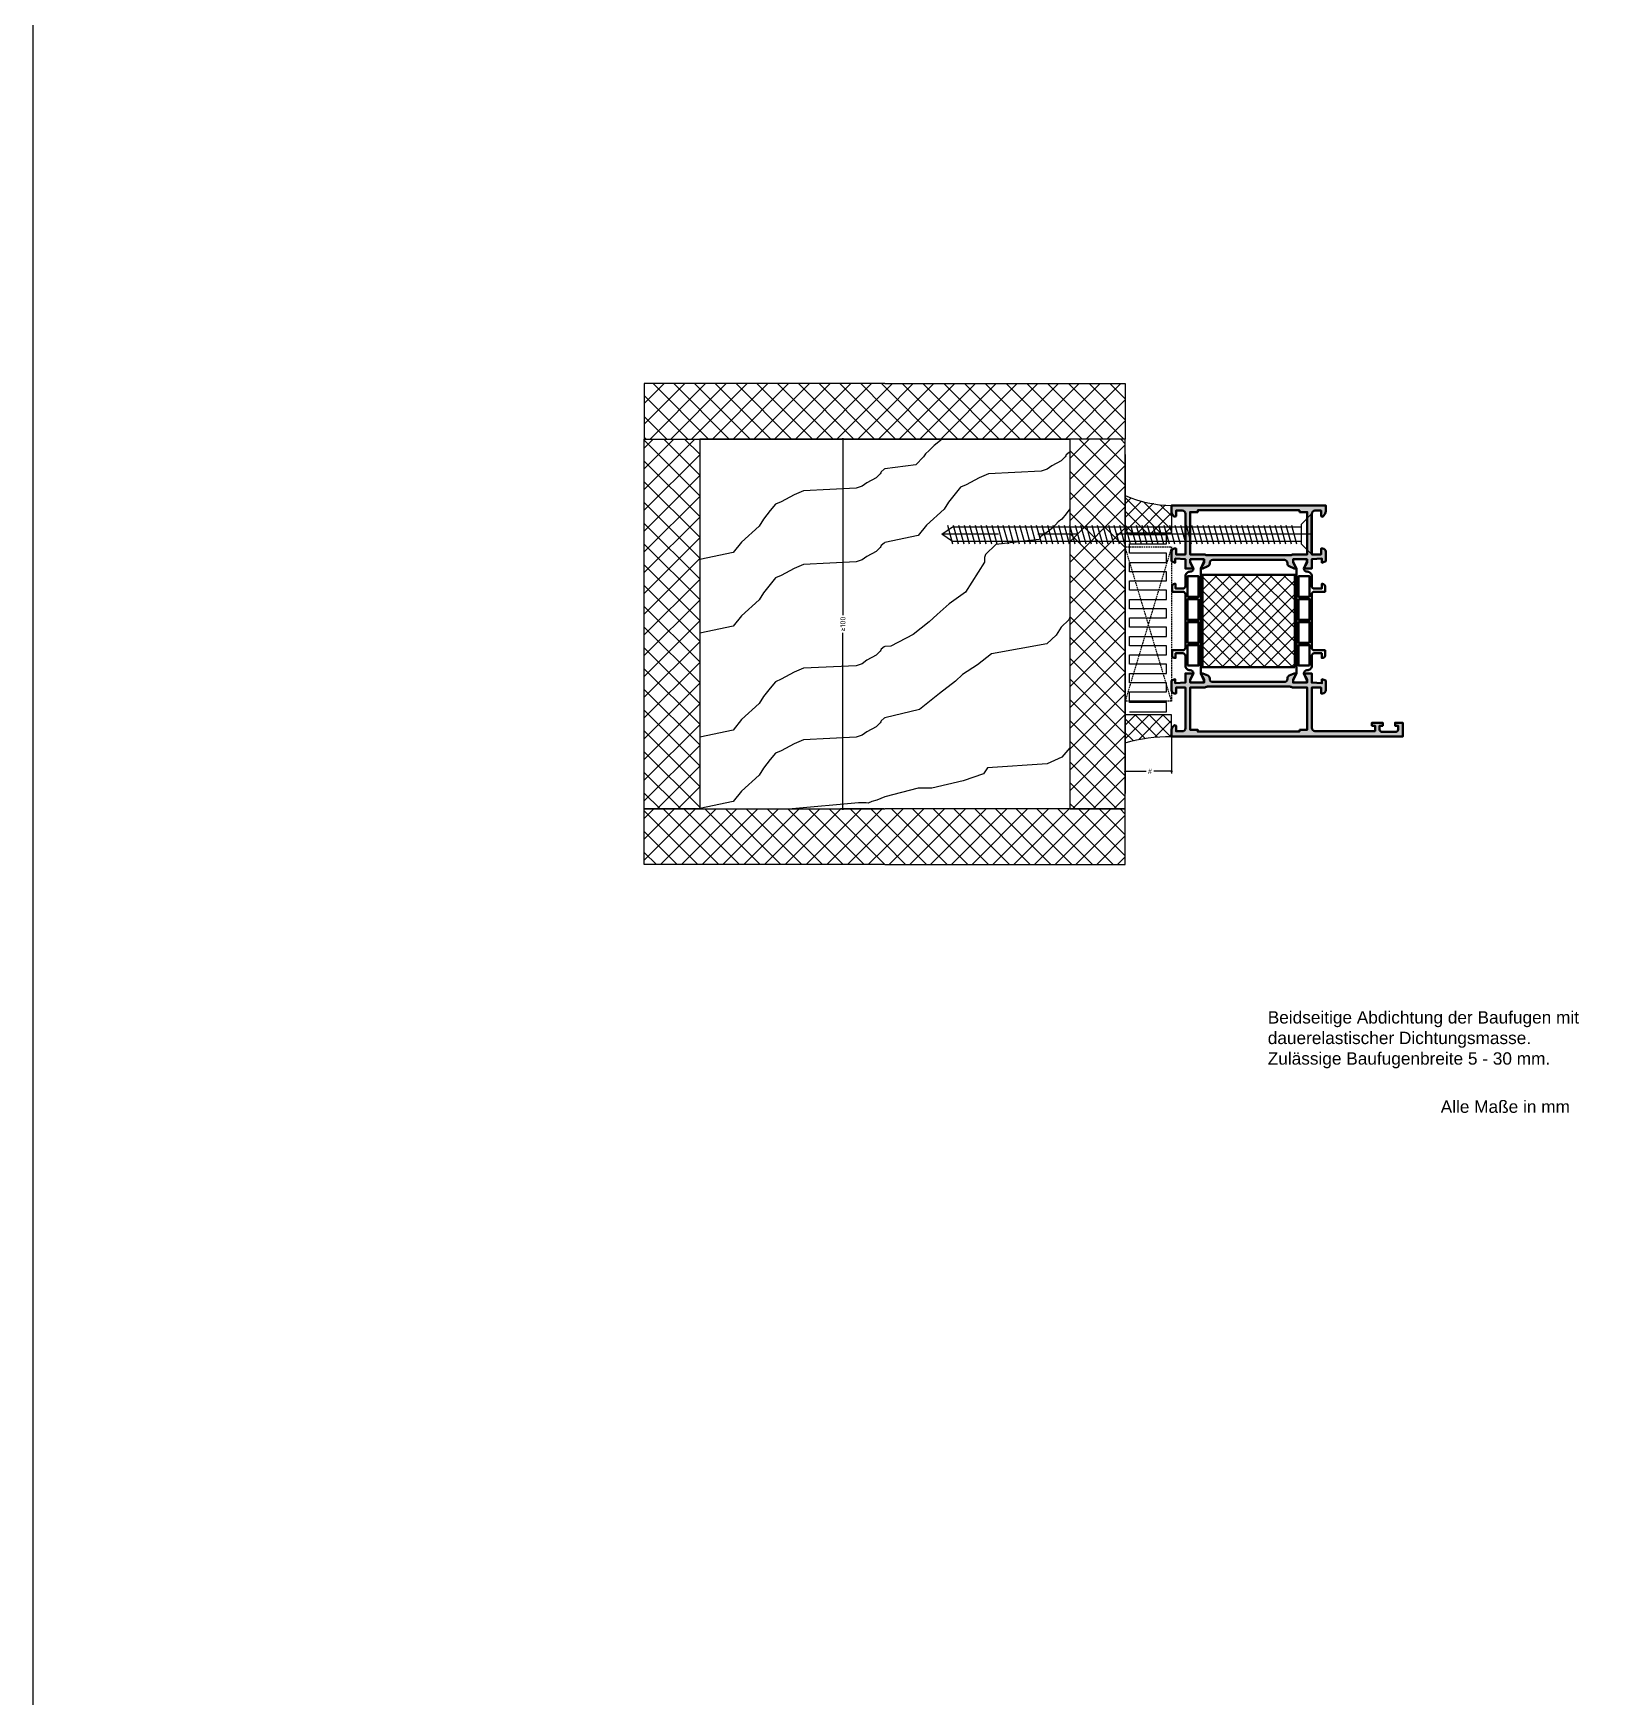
# Model space of a CAD drawing. Header units: millimetres. Extents: x -1598 to 10110, y -2803 to 662.
# Drawn here: x 7402 to 7913, y -548 to -8 of the extents above; entities that cross this region are included whole.
import ezdxf
from ezdxf.enums import TextEntityAlignment as Align

# ---------------------------------------------------------------- set-up
doc = ezdxf.new("R2010")
doc.units = ezdxf.units.MM
doc.header["$PDMODE"] = 3
doc.header["$PDSIZE"] = -2
doc.linetypes.add('CENTER', pattern=[50.8, 31.75, -6.35, 6.35, -6.35])
doc.linetypes.add('VERDECKT', pattern=[0.75, 0.5, -0.25])
for name, color, linetype in [('01TXT', 7, 'Continuous'), ('CENT_18', 3, 'CENTER'), ('CONST25', 3, 'Continuous'), ('CONST35', 3, 'Continuous'), ('HIDE_25', 3, 'VERDECKT')]:
    doc.layers.add(name, color=color, linetype=linetype)
for name, color, linetype, lineweight in [('AM_5', 3, 'Continuous', 25), ('AM_S', 80, 'Continuous', 50), ('AM_SP', 3, 'Continuous', 50), ('Docu-AM_8', 1, 'Continuous', 25)]:
    doc.layers.add(name, color=color, linetype=linetype, lineweight=lineweight)
doc.layers.add('BOUND_EXT', color=30, linetype='Continuous', plot=False)
doc.styles.add('BEMSTIL', font='8SIMPLEX.SHX', dxfattribs={"width": 0.85})
doc.styles.get("Standard").update_dxf_attribs({"font": 'ISOCP.SHX'})
doc.styles.add('SWISSL', font='swissl.ttf')
doc.dimstyles.new('Dok-1zu2-PUNKT', dxfattribs={"dimscale": 0.5, "dimtxt": 3.4, "dimasz": 1.5, "dimexe": 1.5, "dimexo": 0.6, "dimgap": 1.5, "dimtad": 0, "dimlfac": 2, "dimdsep": 46, "dimtxsty": 'BEMSTIL', "dimblk": 'PUNKT', "dimblk1": 'PUNKT', "dimblk2": 'PUNKT', "dimcen": 0, "dimclrd": 3, "dimclre": 3, "dimclrt": 3, "dimadec": 0, "dimazin": 0, "dimtfac": 0.7, "dimtofl": 0, "dimtmove": 0, "dimatfit": 3, "dimfxl": 1, "dimtolj": 1, "dimarcsym": 0})
pattern_1 = [(45, (7508.3528, -440.1286), (-2.245064, 2.245064), []), (135, (7508.3528, -440.1286), (-2.245064, -2.245064), [])]
pattern_2 = [(45, (7544.536, -461.124), (-3.367596, 3.367596), []), (135, (7544.536, -461.124), (-3.367596, -3.367596), [])]
pattern_3 = [(45, (7544.536, -561.124), (-3.367596, 3.367596), []), (135, (7544.536, -561.124), (-3.367596, -3.367596), [])]

# ---------------------------------------------------------------- blocks, each defined once
blk = doc.blocks.new('B-1910148_docu_wos')
at = {"layer": 'Docu-AM_8'}
h = blk.add_hatch(color=256, dxfattribs=at)
edge = h.paths.add_edge_path()
edge.add_line((20.5, 39.8), (20.5, 40.5))
edge.add_line((20.5, 40.5), (18.3, 39.5))
edge.add_line((18.3, 39.5), (17.5, 39.5))
edge.add_line((17.5, 39.5), (17.5, 43.9))
edge.add_line((17.5, 43.9), (18.3, 43.9))
edge.add_line((18.3, 43.9), (20.5, 42.9))
edge.add_line((20.5, 42.9), (20.5, 45.5))
edge.add_line((20.5, 45.5), (17.5, 45.5))
edge.add_line((17.5, 45.5), (17.28, 48.8))
edge.add_line((17.28, 48.8), (18.59, 48.8))
edge.add_line((18.59, 48.8), (18.15, 50))
edge.add_line((18.15, 50), (15, 50))
edge.add_arc((15, 49), 1, 90, 180)
edge.add_line((14, 49), (14, 48.5))
edge.add_line((14, 48.5), (15.9, 48.5))
edge.add_line((15.9, 48.5), (15.9, 45.5))
edge.add_line((15.9, 45.5), (2.8, 45.5))
edge.add_arc((2.8, 46.5), 1, 180, 270, ccw=False)
edge.add_line((1.8, 46.5), (1.8, 66))
edge.add_line((1.8, 66), (3.5, 66))
edge.add_line((3.5, 66), (3.5, 65))
edge.add_line((3.5, 65), (4.5, 65))
edge.add_line((4.5, 65), (4.5, 68.5))
edge.add_line((4.5, 68.5), (3.5, 68.5))
edge.add_line((3.5, 68.5), (3.5, 67.5))
edge.add_line((3.5, 67.5), (2.3, 67.5))
edge.add_arc((2.3, 68.3), 0.8, 180, 270, ccw=False)
edge.add_line((1.5, 68.3), (1.5, 72.7))
edge.add_arc((2.3, 72.7), 0.8, 90, 180, ccw=False)
edge.add_line((2.3, 73.5), (3.5, 73.5))
edge.add_line((3.5, 73.5), (3.5, 72.5))
edge.add_line((3.5, 72.5), (4.5, 72.5))
edge.add_line((4.5, 72.5), (4.5, 75))
edge.add_line((4.5, 75), (0, 75))
edge.add_line((0, 75), (0, 0))
edge.add_line((0, 0), (1.9, 0))
edge.add_arc((1.9, 2), 2, 270, 315)
edge.add_line((3.31, 0.59), (3.71, 0.99))
edge.add_line((3.71, 0.99), (3.5, 1.5))
edge.add_line((3.5, 1.5), (1.7, 1.5))
edge.add_line((1.7, 1.5), (1.7, 3.5))
edge.add_arc((2.7, 3.5), 1, 90, 180, ccw=False)
edge.add_line((2.7, 4.5), (15.9, 4.5))
edge.add_line((15.9, 4.5), (15.9, 1.5))
edge.add_line((15.9, 1.5), (14, 1.5))
edge.add_line((14, 1.5), (14, 1))
edge.add_arc((15, 1), 1, 180, 270)
edge.add_line((15, 0), (18.15, 0))
edge.add_line((18.15, 0), (18.59, 1.2))
edge.add_line((18.59, 1.2), (17.28, 1.2))
edge.add_line((17.28, 1.2), (17.5, 4.5))
edge.add_line((17.5, 4.5), (20.5, 4.5))
edge.add_line((20.5, 4.5), (20.5, 7.1))
edge.add_line((20.5, 7.1), (18.3, 6.1))
edge.add_line((18.3, 6.1), (17.5, 6.1))
edge.add_line((17.5, 6.1), (17.5, 10.5))
edge.add_line((17.5, 10.5), (18.3, 10.5))
edge.add_line((18.3, 10.5), (20.5, 9.5))
edge.add_line((20.5, 9.5), (20.5, 10.2))
edge.add_line((20.5, 10.2), (19.77, 11.81))
edge.add_arc((18.86, 11.4), 1, 24.444, 90)
edge.add_line((18.86, 12.4), (18.7, 12.4))
edge.add_arc((18.7, 13.4), 1, 180, 270, ccw=False)
edge.add_line((17.7, 13.4), (17.7, 36.6))
edge.add_arc((18.7, 36.6), 1, 90, 180, ccw=False)
edge.add_line((18.7, 37.6), (18.86, 37.6))
edge.add_arc((18.86, 38.6), 1, 270, 335.556)
edge.add_line((19.77, 38.19), (20.5, 39.8))
edge = h.paths.add_edge_path(flags=16)
edge.add_line((2.2, 41.5), (1.6, 41.5))
edge.add_line((1.6, 41.5), (1.6, 8.5))
edge.add_line((1.6, 8.5), (2.2, 8.5))
edge.add_line((2.2, 8.5), (2.2, 6))
edge.add_line((2.2, 6), (15.9, 6))
edge.add_line((15.9, 6), (15.9, 10.35))
edge.add_arc((17.95, 10.35), 2.05, 154.3744, 180, ccw=False)
edge.add_arc((15.2, 11.67), 1, 334.3744, 360)
edge.add_line((16.2, 11.67), (16.2, 38.33))
edge.add_arc((15.2, 38.33), 1, 0, 25.6256)
edge.add_arc((17.95, 39.65), 2.05, 180, 205.6256, ccw=False)
edge.add_line((15.9, 39.65), (15.9, 44))
edge.add_line((15.9, 44), (2.2, 44))
edge.add_line((2.2, 44), (2.2, 41.5))
h = blk.add_hatch(color=256, dxfattribs=at)
edge = h.paths.add_edge_path()
edge.add_line((54.5, 39.8), (54.5, 40.5))
edge.add_line((54.5, 40.5), (56.7, 39.5))
edge.add_line((56.7, 39.5), (57.5, 39.5))
edge.add_line((57.5, 39.5), (57.5, 43.9))
edge.add_line((57.5, 43.9), (56.7, 43.9))
edge.add_line((56.7, 43.9), (54.5, 42.9))
edge.add_line((54.5, 42.9), (54.5, 45.5))
edge.add_line((54.5, 45.5), (57.5, 45.5))
edge.add_line((57.5, 45.5), (57.72, 48.8))
edge.add_line((57.72, 48.8), (56.41, 48.8))
edge.add_line((56.41, 48.8), (56.85, 50))
edge.add_line((56.85, 50), (60, 50))
edge.add_arc((60, 49), 1, 0, 90, ccw=False)
edge.add_line((61, 49), (61, 48.5))
edge.add_line((61, 48.5), (59.1, 48.5))
edge.add_line((59.1, 48.5), (59.1, 45.5))
edge.add_line((59.1, 45.5), (72.3, 45.5))
edge.add_arc((72.3, 46.5), 1, 270, 360)
edge.add_line((73.3, 46.5), (73.3, 48.5))
edge.add_line((73.3, 48.5), (71.5, 48.5))
edge.add_line((71.5, 48.5), (71.29, 49.01))
edge.add_line((71.29, 49.01), (71.69, 49.41))
edge.add_arc((73.1, 48), 2, 90, 135, ccw=False)
edge.add_line((73.1, 50), (75, 50))
edge.add_line((75, 50), (75, 0))
edge.add_line((75, 0), (73.1, 0))
edge.add_arc((73.1, 2), 2, 225, 270, ccw=False)
edge.add_line((71.69, 0.59), (71.29, 0.99))
edge.add_line((71.29, 0.99), (71.5, 1.5))
edge.add_line((71.5, 1.5), (73.3, 1.5))
edge.add_line((73.3, 1.5), (73.3, 3.5))
edge.add_arc((72.3, 3.5), 1, 0, 90)
edge.add_line((72.3, 4.5), (59.1, 4.5))
edge.add_line((59.1, 4.5), (59.1, 1.5))
edge.add_line((59.1, 1.5), (61, 1.5))
edge.add_line((61, 1.5), (61, 1))
edge.add_arc((60, 1), 1, -90, 0, ccw=False)
edge.add_line((60, 0), (56.85, 0))
edge.add_line((56.85, 0), (56.41, 1.2))
edge.add_line((56.41, 1.2), (57.72, 1.2))
edge.add_line((57.72, 1.2), (57.5, 4.5))
edge.add_line((57.5, 4.5), (54.5, 4.5))
edge.add_line((54.5, 4.5), (54.5, 7.1))
edge.add_line((54.5, 7.1), (56.7, 6.1))
edge.add_line((56.7, 6.1), (57.5, 6.1))
edge.add_line((57.5, 6.1), (57.5, 10.5))
edge.add_line((57.5, 10.5), (56.7, 10.5))
edge.add_line((56.7, 10.5), (54.5, 9.5))
edge.add_line((54.5, 9.5), (54.5, 10.2))
edge.add_line((54.5, 10.2), (55.23, 11.81))
edge.add_arc((56.14, 11.4), 1, 90, 155.556, ccw=False)
edge.add_line((56.14, 12.4), (56.3, 12.4))
edge.add_arc((56.3, 13.4), 1, 270, 360)
edge.add_line((57.3, 13.4), (57.3, 36.6))
edge.add_arc((56.3, 36.6), 1, 0, 90)
edge.add_line((56.3, 37.6), (56.14, 37.6))
edge.add_arc((56.14, 38.6), 1, 204.444, 270, ccw=False)
edge.add_line((55.23, 38.19), (54.5, 39.8))
edge = h.paths.add_edge_path(flags=16)
edge.add_line((72.8, 41.5), (73.4, 41.5))
edge.add_line((73.4, 41.5), (73.4, 8.5))
edge.add_line((73.4, 8.5), (72.8, 8.5))
edge.add_line((72.8, 8.5), (72.8, 6))
edge.add_line((72.8, 6), (59.1, 6))
edge.add_line((59.1, 6), (59.1, 10.35))
edge.add_arc((57.05, 10.35), 2.05, 0, 25.6256)
edge.add_arc((59.8, 11.67), 1, 180, 205.6256, ccw=False)
edge.add_line((58.8, 11.67), (58.8, 38.33))
edge.add_arc((59.8, 38.33), 1, 154.3744, 180, ccw=False)
edge.add_arc((57.05, 39.65), 2.05, 334.3744, 360)
edge.add_line((59.1, 39.65), (59.1, 44))
edge.add_line((59.1, 44), (72.8, 44))
edge.add_line((72.8, 44), (72.8, 41.5))
at = {"layer": 'AM_S'}
for points in [[(20.5, 39.8), (20.5, 40.5), (18.3, 39.5), (17.5, 39.5), (17.5, 43.9), (18.3, 43.9), (20.5, 42.9), (20.5, 45.5), (17.5, 45.5), (17.28, 48.8), (18.59, 48.8), (18.15, 50), (15, 50, 0.414214), (14, 49), (14, 48.5), (15.9, 48.5), (15.9, 45.5), (2.8, 45.5, -0.414214), (1.8, 46.5), (1.8, 66), (3.5, 66), (3.5, 65), (4.5, 65), (4.5, 68.5), (3.5, 68.5), (3.5, 67.5), (2.3, 67.5, -0.414214), (1.5, 68.3), (1.5, 72.7, -0.414214), (2.3, 73.5), (3.5, 73.5), (3.5, 72.5), (4.5, 72.5), (4.5, 75), (0, 75), (0, 0), (1.9, 0, 0.198912), (3.31, 0.59), (3.71, 0.99), (3.5, 1.5), (1.7, 1.5), (1.7, 3.5, -0.414214), (2.7, 4.5), (15.9, 4.5), (15.9, 1.5), (14, 1.5), (14, 1, 0.414214), (15, 0), (18.15, 0), (18.59, 1.2), (17.28, 1.2), (17.5, 4.5), (20.5, 4.5), (20.5, 7.1), (18.3, 6.1), (17.5, 6.1), (17.5, 10.5), (18.3, 10.5), (20.5, 9.5), (20.5, 10.2), (19.77, 11.81, 0.294108), (18.86, 12.4), (18.7, 12.4, -0.414214), (17.7, 13.4), (17.7, 36.6, -0.414214), (18.7, 37.6), (18.86, 37.6, 0.294108), (19.77, 38.19), (20.5, 39.8)], [(54.5, 39.8), (54.5, 40.5), (56.7, 39.5), (57.5, 39.5), (57.5, 43.9), (56.7, 43.9), (54.5, 42.9), (54.5, 45.5), (57.5, 45.5), (57.72, 48.8), (56.41, 48.8), (56.85, 50), (60, 50, -0.414214), (61, 49), (61, 48.5), (59.1, 48.5), (59.1, 45.5), (72.3, 45.5, 0.414214), (73.3, 46.5), (73.3, 48.5), (71.5, 48.5), (71.29, 49.01), (71.69, 49.41, -0.198912), (73.1, 50), (75, 50), (75, 0), (73.1, 0, -0.198912), (71.69, 0.59), (71.29, 0.99), (71.5, 1.5), (73.3, 1.5), (73.3, 3.5, 0.414214), (72.3, 4.5), (59.1, 4.5), (59.1, 1.5), (61, 1.5), (61, 1, -0.414214), (60, 0), (56.85, 0), (56.41, 1.2), (57.72, 1.2), (57.5, 4.5), (54.5, 4.5), (54.5, 7.1), (56.7, 6.1), (57.5, 6.1), (57.5, 10.5), (56.7, 10.5), (54.5, 9.5), (54.5, 10.2), (55.23, 11.81, -0.294108), (56.14, 12.4), (56.3, 12.4, 0.414214), (57.3, 13.4), (57.3, 36.6, 0.414214), (56.3, 37.6), (56.14, 37.6, -0.294108), (55.23, 38.19), (54.5, 39.8)], [(2.2, 41.5), (1.6, 41.5), (1.6, 8.5), (2.2, 8.5), (2.2, 6), (15.9, 6), (15.9, 10.35, -0.112281), (16.1, 11.24, 0.112281), (16.2, 11.67), (16.2, 38.33, 0.112281), (16.1, 38.76, -0.112281), (15.9, 39.65), (15.9, 44), (2.2, 44), (2.2, 41.5)], [(72.8, 41.5), (73.4, 41.5), (73.4, 8.5), (72.8, 8.5), (72.8, 6), (59.1, 6), (59.1, 10.35, 0.112281), (58.9, 11.24, -0.112281), (58.8, 11.67), (58.8, 38.33, -0.112281), (58.9, 38.76, 0.112281), (59.1, 39.65), (59.1, 44), (72.8, 44), (72.8, 41.5)]]:
    blk.add_lwpolyline(points, format="xyb", close=True, dxfattribs=at)
at = {"layer": 'AM_SP'}
for points in [[(54.5, 42.9), (54.5, 42.95), (56.5, 43.95), (57.5, 43.95), (57.5, 39.45), (56.5, 39.45), (54.5, 40.45), (54.5, 40.5), (20.5, 40.5), (20.5, 40.45), (18.5, 39.45), (17.5, 39.45), (17.5, 43.95), (18.5, 43.95), (20.5, 42.95), (20.5, 42.9, 0.414214), (21.5, 43.9), (21.5, 44, -0.414214), (23, 45.5), (26.2, 45.5, 0.414214), (27, 46.3), (27, 48.7), (25.5, 48.7), (25.5, 49, -0.414214), (26.3, 49.8), (28, 49.8), (28, 46.3, 0.414214), (28.8, 45.5), (46.2, 45.5, 0.414214), (47, 46.3), (47, 49.8), (48.7, 49.8, -0.414214), (49.5, 49), (49.5, 48.7), (48, 48.7), (48, 46.3, 0.414214), (48.8, 45.5), (52, 45.5, -0.414214), (53.5, 44), (53.5, 43.9, 0.414214), (54.5, 42.9)], [(54.5, 7.1), (54.5, 7.05), (56.5, 6.05), (57.5, 6.05), (57.5, 10.55), (56.5, 10.55), (54.5, 9.55), (54.5, 9.5), (20.5, 9.5), (20.5, 9.55), (18.5, 10.55), (17.5, 10.55), (17.5, 6.05), (18.5, 6.05), (20.5, 7.05), (20.5, 7.1, -0.414214), (21.5, 6.1), (21.5, 6, 0.414214), (23, 4.5), (26.2, 4.5, -0.414214), (27, 3.7), (27, 1.3), (25.5, 1.3), (25.5, 1, 0.414214), (26.3, 0.2), (28, 0.2), (28, 3.7, -0.414214), (28.8, 4.5), (46.2, 4.5, -0.414214), (47, 3.7), (47, 0.2), (48.7, 0.2, 0.414214), (49.5, 1), (49.5, 1.3), (48, 1.3), (48, 3.7, -0.414214), (48.8, 4.5), (52, 4.5, 0.414214), (53.5, 6), (53.5, 6.1, -0.414214), (54.5, 7.1)]]:
    blk.add_lwpolyline(points, format="xyb", close=True, dxfattribs=at)
for points in [[(23, 44.8), (29.7, 44.8), (29.7, 41.2), (23, 41.2), (23, 44.8)], [(30.4, 44.8), (37.15, 44.8), (37.15, 41.2), (30.4, 41.2), (30.4, 44.8)], [(44.6, 41.2), (37.85, 41.2), (37.85, 44.8), (44.6, 44.8), (44.6, 41.2)], [(45.3, 44.8), (52, 44.8), (52, 41.2), (45.3, 41.2), (45.3, 44.8)], [(23, 5.2), (29.7, 5.2), (29.7, 8.8), (23, 8.8), (23, 5.2)], [(30.4, 5.2), (37.15, 5.2), (37.15, 8.8), (30.4, 8.8), (30.4, 5.2)], [(44.6, 8.8), (37.85, 8.8), (37.85, 5.2), (44.6, 5.2), (44.6, 8.8)], [(45.3, 5.2), (52, 5.2), (52, 8.8), (45.3, 8.8), (45.3, 5.2)]]:
    blk.add_lwpolyline(points, close=True, dxfattribs=at)
blk = doc.blocks.new('B-4090113_docu_wos')
at = {"layer": 'Docu-AM_8'}
h = blk.add_hatch(dxfattribs=at)
h.set_pattern_fill('ANSI37', color=256, style=0)
h.paths.add_polyline_path([(30, 30), (0, 30), (0, 0), (30, 0)])
at = {"layer": 'AM_S'}
blk.add_lwpolyline([(30, 30), (0, 30), (0, 0), (30, 0), (30, 30)], close=True, dxfattribs=at)
blk = doc.blocks.new('Holzschraube')
at = {"layer": 'CENT_18'}
blk.add_lwpolyline([(366.9, 60.59), (306.9, 60.59)], dxfattribs=at)
at = {"layer": 'CONST25'}
blk.add_lwpolyline([(366.9, 63.74), (366.75, 63.74), (365.17, 62.16), (365.17, 59.01), (366.75, 57.44), (366.9, 57.44)], close=True, dxfattribs=at)
for points in [[(366.75, 63.74), (366.75, 57.44)], [(365.17, 59.39), (308.65, 59.39), (306.9, 60.59), (308.65, 61.78), (365.17, 61.78)], [(307.82, 62.05), (308.65, 59.01)], [(308.72, 62.05), (309.55, 59.01)], [(309.62, 62.05), (310.45, 59.01)], [(310.52, 62.05), (311.35, 59.01)], [(311.42, 62.05), (312.25, 59.01)], [(312.32, 62.05), (313.15, 59.01)], [(313.22, 62.05), (314.05, 59.01)], [(314.12, 62.05), (314.95, 59.01)], [(315.02, 62.05), (315.85, 59.01)], [(315.92, 62.05), (316.75, 59.01)], [(316.82, 62.05), (317.65, 59.01)], [(317.72, 62.05), (318.55, 59.01)], [(318.62, 62.05), (319.45, 59.01)], [(319.52, 62.05), (320.35, 59.01)], [(320.42, 62.05), (321.25, 59.01)], [(321.32, 62.05), (322.15, 59.01)], [(322.22, 62.05), (323.05, 59.01)], [(323.12, 62.05), (323.95, 59.01)], [(324.02, 62.05), (324.85, 59.01)], [(324.92, 62.05), (325.75, 59.01)], [(325.82, 62.05), (326.65, 59.01)], [(326.72, 62.05), (327.55, 59.01)], [(327.62, 62.05), (328.45, 59.01)], [(328.52, 62.05), (329.35, 59.01)], [(329.42, 62.05), (330.25, 59.01)], [(330.32, 62.05), (331.15, 59.01)], [(331.22, 62.05), (332.05, 59.01)], [(332.12, 62.05), (332.95, 59.01)], [(333.02, 62.05), (333.85, 59.01)], [(333.92, 62.05), (334.75, 59.01)], [(334.82, 62.05), (335.65, 59.01)], [(335.72, 62.05), (336.55, 59.01)], [(336.62, 62.05), (337.45, 59.01)], [(337.52, 62.05), (338.35, 59.01)], [(338.42, 62.05), (339.25, 59.01)], [(339.32, 62.05), (340.15, 59.01)], [(340.22, 62.05), (341.05, 59.01)], [(341.12, 62.05), (341.95, 59.01)], [(342.02, 62.05), (342.85, 59.01)], [(342.92, 62.05), (343.75, 59.01)], [(343.82, 62.05), (344.65, 59.01)], [(344.72, 62.05), (345.55, 59.01)], [(345.62, 62.05), (346.45, 59.01)], [(346.52, 62.05), (347.35, 59.01)], [(347.42, 62.05), (348.25, 59.01)], [(348.32, 62.05), (349.15, 59.01)], [(349.22, 62.05), (350.05, 59.01)], [(350.12, 62.05), (350.95, 59.01)], [(351.02, 62.05), (351.85, 59.01)], [(351.92, 62.05), (352.75, 59.01)], [(352.82, 62.05), (353.65, 59.01)], [(353.72, 62.05), (354.55, 59.01)], [(354.62, 62.05), (355.45, 59.01)], [(355.52, 62.05), (356.35, 59.01)], [(356.42, 62.05), (357.25, 59.01)], [(357.32, 62.05), (358.15, 59.01)], [(358.22, 62.05), (359.05, 59.01)], [(359.12, 62.05), (359.95, 59.01)], [(360.02, 62.05), (360.85, 59.01)], [(360.92, 62.05), (361.75, 59.01)], [(361.82, 62.05), (362.65, 59.01)], [(362.72, 62.05), (363.55, 59.01)], [(363.62, 62.05), (364.45, 59.01)]]:
    blk.add_lwpolyline(points, dxfattribs=at)
blk = doc.blocks.new('PUNKT')
at = {"color": 0, "linetype": 'Continuous'}
blk.add_line((-0.5, 0), (-1, 0), dxfattribs=at)
at = {"color": 0, "linetype": 'Continuous', "const_width": 0.5}
blk.add_lwpolyline([(-0.25, 0, 1), (0.25, 0, 1)], format="xyb", close=True, dxfattribs=at)
blk = doc.blocks.new('*D65')
at = {"layer": 'AM_5', "color": 3, "lineweight": -2, "transparency": 16777216}
for p, q in [((7678.24, -139.55), (7664.19, -139.55)), ((7664.94, -140.3), (7664.94, -196.71)), ((7664.94, -258.8), (7664.94, -202.4)), ((7678.24, -259.55), (7664.19, -259.55))]:
    blk.add_line(p, q, dxfattribs=at)
at = {"layer": 'Defpoints', "color": 0, "transparency": 16777216}
for p in [(7678.54, -139.55), (7664.94, -259.55), (7678.54, -259.55)]:
    blk.add_point(p, dxfattribs=at)
at = {"layer": 'AM_5', "color": 3, "lineweight": -2, "transparency": 16777216, "xscale": 0.75, "yscale": 0.75, "zscale": 0.75}
for p, rotation in [((7664.94, -139.55), 90), ((7664.94, -259.55), 270)]:
    blk.add_blockref('PUNKT', p, dxfattribs=dict(at, rotation=rotation))
at = {"layer": 'AM_5', "color": 3, "transparency": 16777216, "insert": (7664.94, -199.55), "char_height": 1.7, "attachment_point": 5, "rotation": 90}
blk.add_mtext('\\A1;≥100', dxfattribs=at)
blk = doc.blocks.new('*D66')
at = {"layer": 'AM_5', "color": 3, "lineweight": -2, "transparency": 16777216}
for p, q in [((7771.54, -236.35), (7771.54, -248.07)), ((7756.54, -238.35), (7756.54, -248.07)), ((7757.29, -247.32), (7763.27, -247.32)), ((7770.79, -247.32), (7765.8, -247.32))]:
    blk.add_line(p, q, dxfattribs=at)
at = {"layer": 'Defpoints', "color": 0, "transparency": 16777216}
for p in [(7771.54, -236.05), (7756.54, -238.05), (7771.54, -247.32)]:
    blk.add_point(p, dxfattribs=at)
at = {"layer": 'AM_5', "color": 3, "lineweight": -2, "transparency": 16777216, "xscale": 0.75, "yscale": 0.75, "zscale": 0.75, "rotation": 180}
blk.add_blockref('PUNKT', (7756.54, -247.32), dxfattribs=at)
at = {"layer": 'AM_5', "color": 3, "lineweight": -2, "transparency": 16777216, "xscale": 0.75, "yscale": 0.75, "zscale": 0.75}
blk.add_blockref('PUNKT', (7771.54, -247.32), dxfattribs=at)
at = {"layer": 'AM_5', "color": 3, "transparency": 16777216, "insert": (7764.54, -247.32), "char_height": 1.7, "attachment_point": 5, "style": 'BEMSTIL'}
blk.add_mtext('\\A1;#', dxfattribs=at)

msp = doc.modelspace()

# ---------------------------------------------------------------- hatches: boundary and pattern name
at = {"layer": 'CONST25'}
h = msp.add_hatch(dxfattribs=at)
h.set_pattern_fill('ANSI37', color=256, scale=1.5, style=0)
h.set_pattern_definition(pattern_3)
h.paths.add_polyline_path([(7678.536854, -121.553261), (7678.536854, -139.553581), (7600.536534, -139.553581), (7600.536534, -121.553261)])
h = msp.add_hatch(dxfattribs=at)
h.set_pattern_fill('ANSI37', color=256, scale=1.5, style=0)
h.set_pattern_definition(pattern_3)
h.paths.add_polyline_path([(7678.536854, -121.553261), (7678.536854, -139.553581), (7756.537174, -139.553581), (7756.537174, -121.553261)])
h = msp.add_hatch(dxfattribs=at)
h.set_pattern_fill('ANSI37', color=256, scale=1.5, style=0)
h.set_pattern_definition(pattern_2)
h.paths.add_polyline_path([(7600.536534, -139.553581), (7618.536854, -139.553581), (7618.536854, -259.553581), (7600.536534, -259.553581)])
h = msp.add_hatch(dxfattribs=at)
h.set_pattern_fill('ANSI37', color=256, scale=1.5, style=0)
h.set_pattern_definition(pattern_2)
h.paths.add_polyline_path([(7756.537174, -139.553581), (7738.536854, -139.553581), (7738.536854, -259.553581), (7756.537174, -259.553581)])
h = msp.add_hatch(dxfattribs=at)
h.set_pattern_fill('ANSI37', color=3, style=0)
h.set_pattern_definition(pattern_1)
edge = h.paths.add_edge_path(flags=17)
edge.add_arc((7771.700237, -123.55593), 37.498006, 257.83451083, 269.75084298, ccw=False)
edge.add_line((7763.798056, -160.211843), (7771.537174, -168.979278))
edge.add_line((7771.537174, -168.979278), (7771.537174, -161.053581))
edge = h.paths.add_edge_path()
edge.add_arc((7771.700237, -123.55593), 37.498006, 246.14835417, 257.83451083, ccw=False)
edge.add_line((7756.537174, -157.851439), (7756.537174, -170.053581))
edge.add_line((7756.537174, -170.053581), (7771.537174, -170.053581))
edge.add_line((7771.537174, -170.053581), (7771.537174, -168.979278))
edge.add_line((7771.537174, -168.979278), (7763.798056, -160.211843))
h = msp.add_hatch(dxfattribs=at)
h.set_pattern_fill('ANSI37', color=3, style=0)
h.set_pattern_definition(pattern_1)
edge = h.paths.add_edge_path()
edge.add_line((7771.536283, -229.053581), (7756.537174, -229.053581))
edge.add_line((7756.537174, -229.053581), (7756.537174, -238.053481))
edge.add_arc((7770.418583, -284.916994), 48.876195, 88.68964615, 106.49977979, ccw=False)
edge.add_line((7771.536283, -236.053581), (7771.536283, -236.157744))
edge.add_line((7771.536283, -236.157744), (7771.536283, -229.053581))
h = msp.add_hatch(dxfattribs=at)
h.set_pattern_fill('ANSI37', color=256, scale=1.5, style=0)
h.set_pattern_definition(pattern_3)
h.paths.add_polyline_path([(7678.536854, -259.553581), (7678.536854, -277.553901), (7600.536534, -277.553901), (7600.536534, -259.553581)])
h = msp.add_hatch(dxfattribs=at)
h.set_pattern_fill('ANSI37', color=256, scale=1.5, style=0)
h.set_pattern_definition(pattern_3)
h.paths.add_polyline_path([(7678.536854, -259.553581), (7678.536854, -277.553901), (7756.537174, -277.553901), (7756.537174, -259.553581)])

# ---------------------------------------------------------------- linework, layer by layer
at = {"layer": 'BOUND_EXT'}
msp.add_lwpolyline([(7402.374955, 525.856891), (10109.571955, 525.856891), (10109.571955, -1757.145521), (7402.374955, -1757.145521)], close=True, dxfattribs=at)
at = {"layer": 'CONST25'}
for p, q in [((7769.93225, -170.576659), (7757.93225, -170.576659)), ((7769.93225, -173.576659), (7769.93225, -170.576659)), ((7757.93225, -173.576659), (7769.93225, -173.576659)), ((7757.93225, -176.576659), (7757.93225, -173.576659)), ((7769.93225, -176.576659), (7757.93225, -176.576659)), ((7769.93225, -179.576659), (7769.93225, -176.576659)), ((7757.93225, -179.576659), (7769.93225, -179.576659)), ((7757.93225, -182.576659), (7757.93225, -179.576659)), ((7769.93225, -182.576659), (7757.93225, -182.576659)), ((7769.93225, -185.576659), (7769.93225, -182.576659)), ((7757.93225, -185.576659), (7769.93225, -185.576659)), ((7757.93225, -188.576659), (7757.93225, -185.576659)), ((7769.93225, -188.576659), (7757.93225, -188.576659)), ((7769.93225, -191.576659), (7769.93225, -188.576659)), ((7757.93225, -191.576659), (7769.93225, -191.576659)), ((7757.93225, -194.576659), (7757.93225, -191.576659)), ((7769.93225, -194.576659), (7757.93225, -194.576659)), ((7757.93225, -197.576659), (7769.93225, -197.576659)), ((7757.93225, -200.576659), (7757.93225, -197.576659)), ((7769.93225, -197.576659), (7769.93225, -194.576659)), ((7769.93225, -200.576659), (7757.93225, -200.576659)), ((7757.93225, -203.576659), (7769.93225, -203.576659)), ((7757.93225, -206.576659), (7757.93225, -203.576659)), ((7769.93225, -203.576659), (7769.93225, -200.576659)), ((7769.93225, -206.576659), (7757.93225, -206.576659)), ((7757.93225, -209.576659), (7769.93225, -209.576659)), ((7757.93225, -212.576659), (7757.93225, -209.576659)), ((7769.93225, -209.576659), (7769.93225, -206.576659)), ((7769.93225, -212.576659), (7757.93225, -212.576659)), ((7757.93225, -215.576659), (7769.93225, -215.576659)), ((7757.93225, -218.576659), (7757.93225, -215.576659)), ((7769.93225, -215.576659), (7769.93225, -212.576659)), ((7769.93225, -218.576659), (7757.93225, -218.576659)), ((7769.93225, -221.576659), (7769.93225, -218.576659)), ((7757.93225, -221.576659), (7769.93225, -221.576659)), ((7757.93225, -224.576659), (7757.93225, -221.576659)), ((7757.93225, -225.059036), (7757.93225, -222.059036)), ((7769.93225, -224.576659), (7757.93225, -224.576659)), ((7769.93225, -225.059036), (7757.93225, -225.059036)), ((7769.93225, -228.059036), (7769.93225, -225.059036)), ((7757.93225, -228.059036), (7769.93225, -228.059036))]:
    msp.add_line(p, q, dxfattribs=at)
for points in [[(7697.129542, -139.553581), (7694.547418, -141.591235), (7692.929163, -143.208803), (7691.796386, -144.341101), (7691.149085, -145.31164), (7688.559877, -147.899749), (7678.536854, -149.210061)], [(7738.536854, -143.726727), (7738.352343, -143.85583), (7737.381389, -144.664613), (7737.219564, -144.988127), (7737.057739, -145.31164), (7735.763136, -146.605694), (7732.688452, -148.223262), (7731.232023, -149.35556), (7729.290119, -150.002587), (7712.186389, -150.81137), (7709.111705, -152.105424), (7704.904245, -154.370019), (7703.124164, -155.178802), (7701.344084, -157.281641), (7699.240355, -160.031505), (7697.783927, -162.2961), (7692.120037, -167.472317), (7689.369005, -170.869208), (7678.536854, -173.145717)], [(7678.536854, -149.210061), (7678.352343, -149.339163), (7677.381389, -150.147947), (7677.219564, -150.471461), (7677.057739, -150.794974), (7675.763136, -152.089027), (7672.688452, -153.706595), (7671.232023, -154.838893), (7669.290119, -155.48592), (7652.186389, -156.294703), (7649.111705, -157.588757), (7644.904245, -159.853352), (7643.124164, -160.662135), (7641.344084, -162.764974), (7639.240355, -165.514838), (7637.783927, -167.779433), (7632.120037, -172.95565), (7629.369005, -176.352541), (7618.536854, -178.62905)], [(7738.536854, -162.211945), (7737.381389, -163.75191), (7735.92496, -165.531235), (7734.792183, -166.340019), (7733.173928, -168.2811), (7731.232023, -169.73691), (7729.128294, -171.192722), (7728.642818, -172.163262), (7714.553885, -173.78083), (7711.215437, -177.036582), (7710.891785, -177.999123), (7710.891785, -179.479953), (7704.675072, -189.230576), (7699.457269, -193.024423), (7695.504387, -196.502116), (7692.97454, -198.873268), (7687.756731, -202.983269), (7680.521353, -206.750288), (7678.536854, -206.802285)], [(7678.536854, -173.145717), (7678.352343, -173.274819), (7677.381389, -174.083602), (7677.219564, -174.407117), (7677.057739, -174.730629), (7675.763136, -176.024683), (7672.688452, -177.642251), (7671.232023, -178.774549), (7669.290119, -179.421576), (7652.186389, -180.230359), (7649.111705, -181.524413), (7644.904245, -183.789008), (7643.124164, -184.597791), (7641.344084, -186.70063), (7639.240355, -189.450494), (7637.783927, -191.715089), (7632.120037, -196.891306), (7629.369005, -200.288197), (7618.536854, -202.564706)], [(7738.536854, -197.369403), (7738.190516, -198.17718), (7735.763136, -200.603532), (7734.144882, -203.191641), (7731.070199, -205.941505), (7713.157342, -209.17664), (7708.626229, -212.735289), (7703.771468, -215.970423), (7701.505911, -218.073262), (7696.327498, -222.11718), (7689.854481, -227.293397), (7678.536854, -229.991243)], [(7678.536854, -206.802285), (7678.352343, -206.931387), (7677.381389, -207.740171), (7677.219564, -208.063685), (7677.057739, -208.387198), (7675.763136, -209.681252), (7672.688452, -211.29882), (7671.232023, -212.431117), (7669.290119, -213.078144), (7652.186389, -213.886927), (7649.111705, -215.180981), (7644.904245, -217.445576), (7643.124164, -218.25436), (7641.344084, -220.357198), (7639.240355, -223.107062), (7637.783927, -225.371657), (7632.120037, -230.547874), (7629.369005, -233.944765), (7618.536854, -236.221274)], [(7678.536854, -229.991243), (7678.352343, -230.120345), (7677.381389, -230.929129), (7677.219564, -231.252643), (7677.057739, -231.576156), (7675.763136, -232.87021), (7672.688452, -234.487778), (7671.232023, -235.620075), (7669.290119, -236.267102), (7652.186389, -237.075885), (7649.111705, -238.369939), (7644.904245, -240.634534), (7643.124164, -241.443318), (7641.344084, -243.546156), (7639.240355, -246.29602), (7637.783927, -248.560615), (7632.120037, -253.736832), (7629.369005, -257.133723), (7618.536854, -259.410232)], [(7738.536854, -239.692819), (7735.92496, -242.793127), (7731.232023, -244.895964), (7711.862738, -246.190018), (7710.568134, -248.1311), (7703.96223, -250.395693), (7693.854074, -252.767726), (7689.387682, -252.767726), (7678.536854, -255.589622)], [(7678.536854, -255.589622), (7675.95473, -256.689477), (7674.336475, -257.122098), (7673.203698, -257.631063), (7672.556397, -257.554637), (7669.967189, -257.554637), (7648.536854, -259.553581)]]:
    msp.add_lwpolyline(points, dxfattribs=at)
at = {"layer": 'CONST35'}
msp.add_line((7756.537174, -144.554813), (7756.537174, -254.554813), dxfattribs=at)
for points in [[(7678.536854, -121.553261), (7600.536534, -121.553261), (7600.536534, -139.553581), (7678.536854, -139.553581)], [(7678.536854, -121.553261), (7756.537174, -121.553261), (7756.537174, -139.553581), (7678.536854, -139.553581)], [(7678.536854, -139.553581), (7618.536854, -139.553581), (7618.536854, -259.553581), (7678.536854, -259.553581)], [(7678.536854, -139.553581), (7738.536854, -139.553581), (7738.536854, -259.553581), (7678.536854, -259.553581)], [(7678.536854, -277.553901), (7600.536534, -277.553901), (7600.536534, -259.553581), (7678.536854, -259.553581)], [(7678.536854, -277.553901), (7756.537174, -277.553901), (7756.537174, -259.553581), (7678.536854, -259.553581)]]:
    msp.add_lwpolyline(points, dxfattribs=at)
for points in [[(7618.536854, -259.553581), (7600.536534, -259.553581), (7600.536534, -139.553581), (7618.536854, -139.553581)], [(7738.536854, -259.553581), (7756.537174, -259.553581), (7756.537174, -139.553581), (7738.536854, -139.553581)]]:
    msp.add_lwpolyline(points, close=True, dxfattribs=at)
for points in [[(7756.537174, -170.053581), (7756.537174, -157.851439, 0.1033509229), (7771.537174, -161.053581), (7771.537174, -170.053581)], [(7756.536283, -229.053581), (7756.536283, -238.053581, -0.0752121952), (7771.536283, -236.053581), (7771.536283, -229.053581)]]:
    msp.add_lwpolyline(points, format="xyb", close=True, dxfattribs=at)
at = {"layer": 'HIDE_25'}
for p, q in [((7771.532448, -174.553581), (7756.537174, -224.553581)), ((7771.532448, -224.553581), (7756.537174, -174.553581))]:
    msp.add_line(p, q, dxfattribs=at)
msp.add_lwpolyline([(7771.532448, -224.553581), (7756.537174, -224.553581), (7756.537174, -174.553581), (7771.532448, -174.553581)], close=True, dxfattribs=at)

# ---------------------------------------------------------------- block references
at = {"xscale": -1, "rotation": 270}
msp.add_blockref('B-1910148_docu_wos', (7771.537174, -236.053581), dxfattribs=at)
at = {"rotation": 270}
msp.add_blockref('B-4090113_docu_wos', (7781.537174, -183.553581), dxfattribs=at)
at = {"layer": 'CONST35', "xscale": 2, "yscale": 2, "zscale": 2}
msp.add_blockref('Holzschraube', (7083.227665, -291.527572), dxfattribs=at)

# ---------------------------------------------------------------- texts
at = {"layer": '01TXT', "color": 1, "style": 'SWISSL'}
msp.add_text('Alle Maße in mm', height=4, dxfattribs=at).set_placement((7900.752838, -358.12859), align=Align.RIGHT)
at = {"layer": '01TXT', "color": 1, "insert": (7802.752456, -325.161594), "char_height": 4, "width": 109.83412936, "attachment_point": 1, "style": 'SWISSL'}
msp.add_mtext('Beidseitige Abdichtung der Baufugen mit\\Pdauerelastischer Dichtungsmasse.\\PZulässige Baufugenbreite 5 - 30 mm.', dxfattribs=at)

# ---------------------------------------------------------------- dimensions: what is measured, and where the dimension line sits
at = {"layer": 'AM_5'}
dim = msp.add_linear_dim(base=(7664.936214, -259.553581), p1=(7678.536854, -139.553581), p2=(7678.536854, -259.553581), angle=90, text='≥100', dimstyle='Dok-1zu2-PUNKT', override={"dimtxsty": 'Standard'}, dxfattribs=at)
dim.commit()
dim.dimension.update_dxf_attribs({"geometry": '*D65', "text_midpoint": (7664.936214, -199.553581)})
dim = msp.add_linear_dim(base=(7771.536283, -247.324219), p1=(7756.537174, -238.053481), p2=(7771.536283, -236.053581), text='#', dimstyle='Dok-1zu2-PUNKT', dxfattribs=at)
dim.commit()
dim.dimension.update_dxf_attribs({"geometry": '*D66', "text_midpoint": (7764.536214, -247.324219), "dimtype": 160})

doc.saveas('drawing.dxf')
